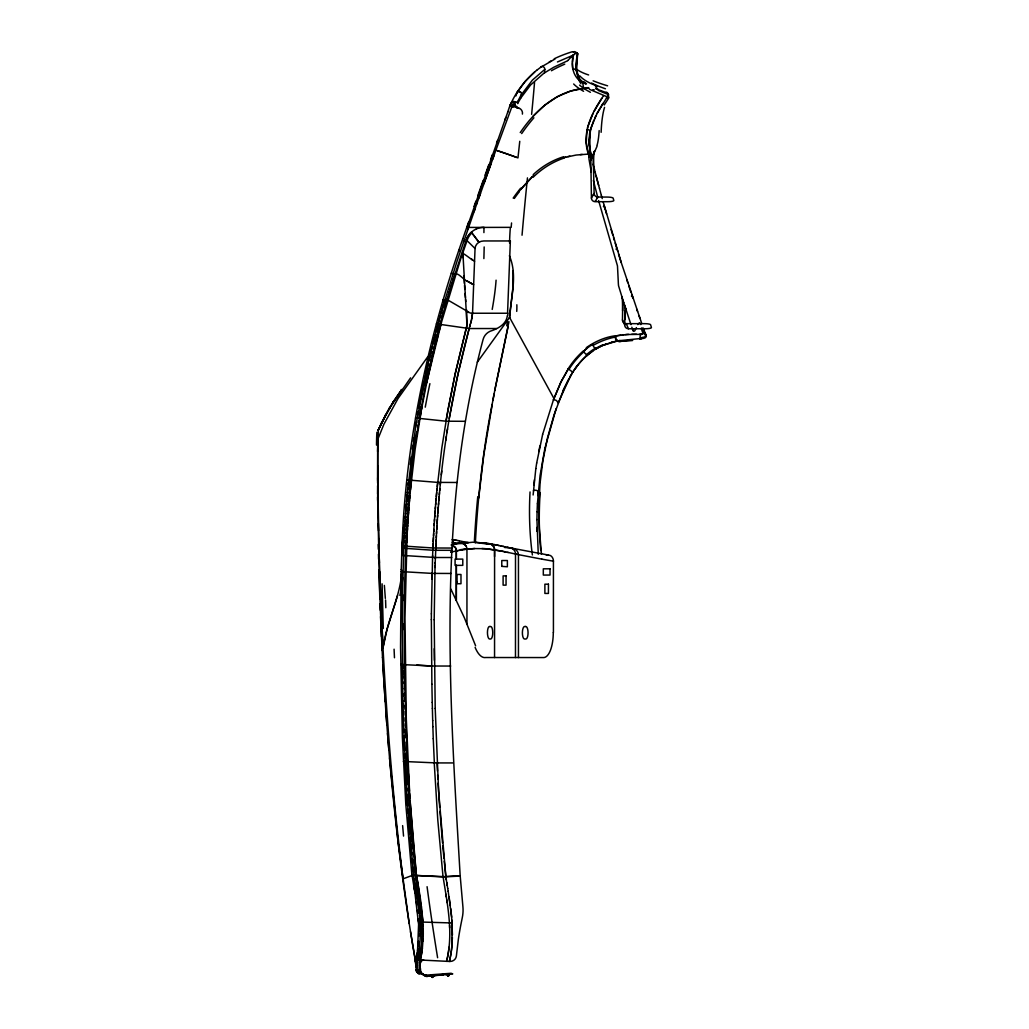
<?xml version="1.0" encoding="UTF-8"?>
<svg xmlns="http://www.w3.org/2000/svg" width="1029" height="1029" viewBox="0 0 1029 1029"><rect width="100%" height="100%" fill="white"/><g stroke="black" fill="none" stroke-linecap="round" stroke-linejoin="round"><path stroke-width="1.5" d="M377.952 466.201L377.63 500.3M418.018 972.148L417.311 959.98A106.051 104.894 12.2 0 0 419.163 950.526C422.237 925.881 418.803 897.661 412.59 875.46M423.279 933.727L423.241 928.93M452.451 935.014L451.641 917.135L448.168 891.204M377.604 485.688L377.604 494.036M404.448 675.963L404.165 600.589L406.146 535.44M417.555 950.616L418.597 924.389L414.944 892.902M420.411 933.727L420.411 931.322A177.888 175.792 20.5 0 0 420.205 924.093M431.357 619.561L431.884 684.221M434.187 619.754L435.203 708.479M431.357 619.702L431.383 613.773M434.187 619.767L435.023 567.481M433.235 976.328L432.926 976.109M432.875 975.441L432.502 976.405L433.222 976.521M448.773 974.707L448.747 975.698L448.412 974.077L446.239 974.244L449.93 973.91L445.48 974.656M377.617 483.193L377.733 437.801M536.932 519.529L538.27 554.271M377.579 451.512L378.338 429.993M404.204 535.659L402.223 600.589L402.558 679.063M431.383 613.914L432.604 555.621M402.172 606.403L402.223 600.589M404.153 600.589L404.23 594.788M483.913 232.605L483.99 227.358A18.998 18.818 3.5 0 0 476.363 228.952M536.932 519.619L537.087 511.657M622.468 319.916A3.756 3.692 0 0 0 626.224 323.659L644.373 323.659A6.251 1.158 0 0 1 650.611 324.752L651.434 327.531A6.251 1.158 0 0 1 645.183 328.753L628.475 328.753A3.756 3.692 0 0 1 624.706 325.01L625.079 306.693M423.241 936.133L423.279 933.74M573.256 55.72L573.449 54.588C570.902 64.467 572.265 76.956 582.157 82.217M418.752 936.364L418.79 933.972M572.433 63.412L572.664 68.454M401.22 569.564L400.551 647.1L402.378 737.253L405.799 804.292L411.947 875.538L403.059 878.843C392.512 795.456 386.055 711.605 381.978 627.664M431.871 579.186L432.013 573.397L401.22 571.584M507.336 315.594C506.5 324.328 497.676 328.843 490.28 331.197A12.489 12.438 0.3 0 0 483.09 339.493C436.245 514.204 449.75 697.405 460.169 875.679L443.769 876.605L412.076 875.319L414.468 890.034M401.22 569.564L401.773 553.126M515.915 95.903L517.047 92.52A2.495 2.238 30.8 0 1 521.6 94.025L520.957 97.794L517.973 102.9M435.023 567.481L435.177 562.503M435.048 566.49L435.087 565.487M448.451 974.283C443.37 974.913 449.39 973.601 448.464 975.183M444.682 300.494L444.669 300.764A2.727 2.714 -2 0 1 444.502 301.33A6.804 6.766 1.5 0 0 444.284 301.986L443.177 305.845M435.151 563.493L436.592 531.646M423.241 936.158L422.392 948.133A111.621 110.412 11 0 1 420.308 960.006L420.372 961.626M452.413 937.496L451.538 949.497A110.939 109.125 17.2 0 1 449.39 961.446L420.308 960.006A112.264 111.042 6.8 0 0 422.379 948.159M537.087 511.735L537.421 503.695M401.992 549.396L401.709 554.682M432.592 556.059L432.849 549.666M471.333 320.701L472.543 313.24L475.051 248.503L466.33 239.95A18.715 18.522 3.2 0 1 471.282 232.271L471.938 231.705M571.134 57.585L574.928 53.701A5.171 4.232 70.5 0 1 575.378 53.495L575.391 53.199A2.315 1.453 -73.3 0 0 574.581 51.604L573.166 52.093A2.482 1.531 -71.6 0 1 573.77 51.669M401.863 550.682L401.786 552.612L403.407 552.547M435.331 558.503L435.37 557.512L451.692 557.512M401.85 550.952C405.066 444.412 427.498 339.223 462.78 238.844M432.913 548.406L433.659 533.549M432.849 549.808L432.913 548.264M452.117 548.058L432.926 547.981L433.119 543.852M435.756 548.058L435.949 543.968M403.857 542.54L403.934 540.817M405.709 544.225L405.876 540.714M406.738 542.515L406.905 539.003M509.368 255.732C517.831 275.155 510.886 297.201 509.574 317.421L553.949 398.506L561.139 381.605L568.317 368.884L572.741 372.138L563.66 389.348L554.142 414.584L547.531 437.762L542.9 460.555L540.096 482.82L538.887 505.509L539.35 528.391L541.447 554.181M433.209 541.794L433.428 537.665M436.052 541.897L436.155 539.839M407.085 535.504L404.976 618.017L406.301 718.937L409.812 796.935L416.385 875.087L414.005 850.353M423.035 940.969L423.151 938.564M404.088 537.755L405.619 513.072M406.031 537.755L406.339 531.929M406.969 537.781L407.278 532.006M436.257 537.781L436.373 535.723M401.927 550.464L402.815 537.794M404.294 533.935L404.397 532.212M475.359 542.849C478.086 492.762 483.9 442.753 494.319 393.67M406.249 533.639L408.281 503.76M407.188 533.665L408.217 517.214M433.531 535.672L433.891 529.433M436.489 533.678L436.978 525.446M544.611 72.596L530.565 85.008L520.957 97.794M536.598 70.371L540.688 67.309A2.495 2.007 55.1 0 1 542.476 66.461L543.209 66.705A2.495 2.007 55.1 0 1 544.804 69.406L544.598 72.815L553.653 67.322L567.725 60.711M537.408 503.747L540.058 475.565L544.92 448.168M404.487 530.501L404.59 528.777M406.442 530.179L406.545 528.417M407.381 530.257L407.484 528.507M433.762 531.569L434.264 523.362M436.72 529.562L437.647 515.233M475.051 248.503A8.746 7.82 0 0 1 483.784 240.953L510.358 240.953L507.554 313.24L472.543 313.24L471.758 318.849M401.824 552.071L401.902 550.734M404.693 527.054L404.911 523.607M406.648 526.668L406.764 524.906M407.587 526.758L407.703 524.996M401.169 577.681L401.824 570.143M434.148 525.304L434.534 519.259M405.014 521.896L405.13 520.172M406.867 523.156L407.098 519.645M407.806 523.246L408.037 519.748M437.093 523.439L437.364 519.336M434.405 521.188L434.83 515.156M533.125 494.975L535.826 468.594M405.246 518.449L405.413 516.056M407.227 517.883L407.304 516.712M408.153 517.999L409.22 503.85M434.688 517.06L435.126 511.053M437.518 517.24L439.499 492.685M572.484 62.357L572.921 57.984M407.471 514.359L407.638 511.992M408.41 514.461L408.577 512.095M418.533 941.149L418.134 945.908M405.58 513.664L407.355 492.171M434.984 512.969L435.769 502.859M437.801 513.137L438.264 507.04M405.76 511.272L406.314 504.107M407.728 510.821L407.998 507.284M408.667 510.924L408.937 507.387M435.28 508.879L435.447 506.847M515.568 102.36A6.637 2.663 53.9 0 1 515.812 101.922L517.265 102.385L521.6 94.025M402.107 552.985L402.828 538.913M403.458 531.067L403.844 526.359M537.923 495.656L538.257 491.618L536.958 490.537A2.495 1.325 4.2 0 0 533.408 490.807M408.191 504.853L410.224 482.588M409.13 504.879L410.803 486.164M435.601 504.802L436.116 498.756M438.431 504.956L438.598 502.911M641.208 328.328L643.061 333.64L641.041 334.361A2.495 1.543 -87.9 0 0 640.27 337.731A2.791 1.724 -87.9 0 0 640.707 338.618L641.504 338.631A3.357 0.926 -9.1 0 0 645.389 337.705L646.122 335.776L643.382 328.084M406.506 501.715L407.137 494.55M408.474 501.406L408.577 500.223M409.413 501.483L409.516 500.313M409.606 499.129L409.928 495.592M435.949 500.724L437.042 488.492M438.778 500.866L439.126 496.775M403.458 529.974L403.908 524.803M408.667 499.052L408.989 495.515M511.554 222.959L511.169 227.358L466.922 227.435M401.863 571.571C400.307 595.688 388.499 617.837 384.177 641.569M436.296 496.647L436.669 492.569M409.195 493.174L409.31 491.991M410.134 493.225L410.249 492.055M439.306 494.756L439.885 488.608M507.747 112.071C512.674 95.98 523.581 81.137 536.623 70.345M407.317 492.544L415.729 426.006L428.141 363.173M407.574 489.778L407.806 487.399M409.529 489.637L409.864 486.112M410.468 489.688L415.15 449.223L421.157 411.304M436.849 490.563L441.827 447.898L447.975 409.516L455.628 371.765L467.025 324.855L462.87 252.735L467.05 240.619A18.458 18.085 -11.9 0 1 471.835 232.927L475.578 237.776M439.692 490.653C445.004 432.875 456.001 375.688 471.552 319.8M446.547 961.382C453.596 933.509 447.512 904.723 443.1 876.952L416.436 875.46L417.864 883.204M533.858 485.302L534.411 479.758M408.037 485.006L408.281 482.627M410.931 484.981L411.163 482.627M437.235 486.473L437.647 482.395L456.837 482.485M440.283 484.518L440.489 482.485M478.678 498.216L483.759 455.294L492.248 404.333M410.044 484.337L410.635 478.652M410.339 481.418L411.497 470.755M411.278 481.443L411.407 480.273L437.647 482.395M519.761 141.295L517.96 157.9L516.597 157.398A163.83 46.164 19.9 0 0 497.277 150.646L495.901 150.17L476.723 203.986M410.803 477.07L410.97 475.488M411.304 472.465L414.738 445.325M441.3 474.806L441.737 470.973M411.69 469.173L411.87 467.59M412.05 466.008L412.436 462.857M449.068 947.117L448.451 951.915A106 104.173 21.3 0 1 447.113 959.041M410.262 464.696L411.24 456.94M444.695 300.211L447.808 300.005L470.24 313.022A5.377 2.135 0 0 0 472.543 313.24M511.542 105.923C513.561 109.704 515.478 101.678 514.436 104.752M412.629 461.275L412.822 459.693M413.028 458.124L413.735 452.67M509.445 318.424L512.828 288.223L513.201 270.588M577.565 53.752L576.677 69.226L577.693 76.365M414.044 450.368L414.365 448.065M417.864 948.275L417.182 952.983A102.939 101.858 8.6 0 1 415.742 959.993L416.243 970.669L417.53 972.456A1.878 1.878 0 0 0 419.33 973.833C421.427 973.498 419.408 970.54 423.665 974.977A5.299 4.733 -37.5 0 0 427.357 976.521M412.256 449.184L412.796 445.325M414.687 445.776L426.186 380.82M415.009 443.486L416.732 432.026M413.349 441.454L413.928 437.582M445.75 440.361L446.329 436.553M535.826 468.619L536.688 462.96M589.54 133.616L589.051 144.973L591.238 156.64L588.897 141.873L590.839 128.188L597.026 113.524L608.589 94.655L598.273 90.436A2.495 2.045 -68.1 0 0 595.675 88.661L605.528 92.353A2.495 1.994 -69.5 0 1 607.946 94.231L608.126 97.253L589.411 89.304M446.908 432.733L447.512 428.926M508.956 321.678L492.724 400.513M417.452 427.447L417.825 425.157M415.729 426.006L416.359 422.147M418.198 422.868L418.584 420.591M536.688 462.986L542.617 434.495M415.51 417.993L445.917 421.195L455.024 374.505L466.793 326.334L466.549 309.678M449.261 418.404L457.866 374.646L469.185 328.534L496.531 328.534M577.115 56.209C575.237 64.994 574.889 75.953 582.851 81.973M419.035 418.301L421.08 406.442M419.909 418.34L422.031 406.494M417.62 414.841L418.224 411.368M377.656 477.726L379.251 558.027L382.994 647.846L383.766 643.665M421.466 409.542L426.945 381.708M577.037 52.981L576.832 52.788A2.495 2.058 11.8 0 1 577.565 53.881L576.047 67.991L578.735 77.304M418.854 407.908L419.485 404.448M508.004 327.081L494.666 390.647M577.32 55.039L577.539 53.881A2.495 2.007 15.6 0 0 575.828 52.26M420.141 400.988L427.665 365.218L438.354 322.9M605.657 92.649L605.682 92.571A2.495 2.199 34.5 0 1 608.332 94.501L608.641 98.231L604.229 104.958M570.375 376.099L558.232 402.866L556.509 400.538A2.495 0.81 20.4 0 0 553.422 399.908L542.605 434.521M382.994 647.846L387.097 629.169L397.554 595.508M589.951 147.121L588.948 158.865L591.289 172.152M558.22 402.866L558.13 401.876M538.733 451.641L539.916 445.943M425.749 382.827L440.785 321.357M426.701 382.878L430.598 365.269M426.546 379.135L428.784 368.974M427.318 379.997L441.724 321.434L462.6 252.619M544.92 448.194L556.149 408.603M429.17 367.289L429.955 363.919M431.125 362.993L432.257 358.156M428.707 360.742L432.244 346.168M430.521 361.436L432.9 351.532M589.9 147.276L589.9 131.841L593.784 120.2M603.65 95.607C591.881 112.29 581.179 133.346 588.395 154.093L576.047 155.057L563.751 157.681L565.796 157.103M432.836 355.738L434.019 350.915M433.518 349.063L434.122 346.593M434.611 348.509L435.216 346.091M432.849 343.75L435.344 334.091M434.752 344.123L437.299 334.271M435.82 343.686L438.315 334.078M471.076 321.717L470.549 323.659M435.987 331.672L438.946 320.778M437.942 331.814L445.608 304.443M438.946 331.685L440.888 324.495L469.185 328.534M438.778 321.357L439.705 318.038M439.19 319.865L439.447 318.951M587.482 127.635L593.026 113.447M439.627 318.283L440.502 315.196M439.962 317.125L440.219 316.212M440.476 315.298L440.991 313.472M442.071 316.739L442.509 315.196M469.738 326.553L470.292 324.585M441.248 312.559L443.139 305.986M440.926 313.665L441.814 310.591M442.946 313.665L443.383 312.121M442.033 309.819L443.01 306.41M443.1 306.127L457.108 261.019L475.385 207.832M445.158 305.986L447.949 296.609M446.059 302.912L446.522 301.381M446.972 299.851L448.708 294.114M448.888 293.535L450.046 289.728M448.438 294.989L448.94 293.368M449.236 292.39L449.583 291.246M591.07 159.649L593.18 154.054L594.119 193.465A3.769 3.704 0 0 0 597.9 197.053L606.904 197.066A6.251 1.158 0 0 1 613.155 198.16L613.824 200.475A6.251 1.158 0 0 1 607.586 201.697L595.186 201.697A3.756 3.692 0 0 1 591.418 198.07L590.839 160.408L597.039 146.272M450.419 288.506L451.654 284.531M449.93 290.127L450.483 288.313M450.638 287.837L451.075 286.422M452.284 282.538L451.422 285.277M452.94 280.428L451.924 283.657M453.172 279.682L453.956 277.2M452.811 280.827L453.455 278.82M453.532 278.537L466.266 239.898A18.715 18.522 2.6 0 1 476.26 229.004M454.471 275.592C456.271 269.701 463.809 280.57 468.041 281.637A18.818 1.505 26.4 0 0 471.681 283.657L473.649 284.686M463.462 242.098L463.963 240.619M462.78 238.844L468.542 222.225M474.047 206.456L475.874 201.208M466.857 227.962L507.889 111.698M477.713 195.973L483.218 180.345M468.041 228.837L468.555 227.358M474.009 211.768L477.083 202.97M478.794 198.121L480.492 193.272M488.736 164.846L485.058 175.162M483.913 183.599L490.769 164.408M490.576 159.701L492.415 154.582M509.548 107.067L510.5 104.431M496.557 143.082L497.509 140.433M504.93 119.878L505.779 117.538M492.479 159.649L494.19 154.903M495.849 150.311L513.818 101.537M513.715 106.566L514.333 104.997M510.358 104.829L510.384 104.765A1.621 0.669 19.7 0 0 511.722 105.987M553.473 399.767L553.718 399.111M553.473 399.792L560.792 382.325L568.317 368.884M448.734 975.749L448.31 976.148M510.59 104.199L511.31 102.681A2.65 2.534 -14.6 0 1 511.76 102.193A2.727 2.598 -15 0 1 515.22 102.064M385.695 414.816L378.145 430.469L385.592 414.957M636.411 327.595L634.713 330.991L633.517 331.325A42.871 4.335 -89.5 0 1 632.694 329.859M514.59 104.379L515.336 102.141A2.727 2.598 -15.2 0 0 514.41 101.639L514.41 101.639M562.876 391.213L568.304 379.817M381.785 422.366L378.196 430.276L381.952 422.134M593.9 152.433L594.273 151.649M389.554 407.986L381.63 422.79L393.477 401.593M591.418 198.07L594.119 193.465L593.334 194.622M594.466 151.25L594.53 151.109A12.502 1.531 -90 0 0 593.579 165.116M594.762 118.052L595.842 115.814M595.611 200.822C594.196 203.202 598.827 195.33 597.296 197.928M415.15 960.867L416.218 967.054L415.729 959.993A103.054 101.987 8.1 0 0 417.169 952.995M423.858 960.198A6.804 4.721 78.8 0 0 420.411 962.372L419.665 964.765A10.509 10.316 41.2 0 0 419.665 965.897M637.748 324.585L639.433 322.784L640.874 324.611M597.026 113.524L602.853 103.479M594.209 111.145L601.798 98.424M385.361 415.382L389.412 408.179M393.117 402.133L389.116 408.706L410.597 377.849M570.375 376.099C578.594 361.681 591.199 349.165 607.097 343.699M521.562 94.449L532.443 80.056L544.804 69.406M520.237 132.587C535.093 110.502 557.409 90.192 585.179 88.365M392.937 402.468L401.4 389.94L400.898 390.673M606.467 97.909L608.332 94.501M645.98 336.329L645.196 333.139M393.297 401.837L401.889 389.386M509.574 317.421L477.315 362.169M427.858 356.613L398.069 398.455L383.894 424.244L377.694 439.615L377.682 480.684M432.553 975.518L446.727 974.206M574.992 368.909L577.552 365.475M518.848 191.638L532.379 176.564M521.201 188.693L533.768 175.277M532.662 116.714L544.753 105.19L557.358 96.662L570.786 90.989L583.636 88.481L582.813 83.323M534.733 71.901L525.112 81.432L516.854 92.893L517.626 91.928M586.273 356.111L592.91 350.889M584.961 350.04L586.736 348.638M540.688 67.309L554.991 59.026M403.355 761.46L436.437 762.926M549.177 62.01L551.042 60.994M557.435 61.972L573.153 55.18M603.148 345.255L612.744 341.975L611.342 342.348M603.2 345.229L618.146 340.805L615.831 339.48L615.728 335.904L627.021 334.502L641.62 334.348L643.035 333.473A2.495 2.328 -19.9 0 1 646.135 335.711M400.744 664.502L432.206 666.007M587.135 355.352L583.224 351.494A54.305 39.462 -49 0 1 585.54 349.526M575.378 53.495L576.999 53.174M432.682 975.466L430.354 975.659L434.508 975.428M452.065 551.788L450.663 552.136L462.343 549.756M402.082 548.148L433.582 550.283L452.001 550.322M443.19 299.928L444.94 299.851M567.828 156.575L569.886 156.112M614.081 341.641L618.146 340.805L616.795 341.062M456.992 550.695L456.323 550.824L456.323 559.107L462.78 559.107L462.78 565.358L455.088 565.358L455.088 559.107L456.04 559.107M452.451 544.29L472.941 542.193L492.505 544.251M457.661 550.566L458.329 550.438M432.27 977.537L432.965 976.714L432.321 977.344M454.432 543.917L455.757 543.698M619.098 340.638L620.037 340.496M456.413 543.595L457.069 543.492M430.418 975.621L432.064 975.505M462.317 549.756L474.073 548.56L485.688 548.714M457.725 543.389L458.381 543.299M620.616 335.132L615.728 335.904A2.495 1.299 79.4 0 0 615.792 339.403L617.799 340.843L639.253 338.657M463.667 549.563L464.323 549.473M459.024 543.209L459.68 543.119M443.165 974.695L446.342 974.244M446.843 974.373L449.917 974.116L448.258 974.257M446.239 974.373L447.152 974.141M433.994 975.505L433.235 975.569M433.145 976.534C431.511 976.868 431.28 975.582 432.064 977.254M430.752 975.582L432.926 975.621M447.152 974.347L452.747 973.871L451.062 973.28L426.328 975.145A7.666 5.942 87.9 0 1 424.064 974.72M622.223 334.927L623.831 334.759M453.763 542.913L462.921 543.544A6.74 6.74 0 0 1 464.555 544.457L465.828 545.756A5.724 5.724 0 0 1 466.96 549.139L474.716 548.534M433.505 975.556L433.248 975.351M450.226 974.193L449.3 974.18M447.795 975.26L448.232 975.222M430.739 975.788L432.694 975.621L430.379 975.865L432.926 976.56M431.91 976.431L432.887 976.547L432.077 976.148M447.847 976.032C447.191 975.659 447.911 974.476 447.744 975.055M401.709 555.364L435.37 557.512M449.583 974.257L447.666 974.322M447.435 975.286L447.847 975.826M432.617 976.367L432.887 976.341M447.885 975.26L447.821 974.322L447.937 975.145M431.524 975.569L432.244 975.505M448.554 974.039L449.892 973.91M418.636 972.212L420.681 972.019L420.99 973.82M418.893 972.186L420.617 971.659M443.55 974.836L427.369 976.315L426.328 975.145M418.211 972.251L418.031 972.264M421.041 973.846L423.575 974.875L422.482 973.666M580.176 154.582L582.234 154.414M402.095 545.949L432.926 547.981M437.415 975.196L431.936 975.865M446.895 974.206L445.711 974.347M641.826 337.666L640.27 337.731M625.426 334.618L628.603 334.412M443.1 876.952L460.207 876.065L462.921 906.871A37.34 36.838 6.1 0 1 462.278 917.662L460.851 924.788A350.31 339.493 -38.3 0 0 458.381 939.104L456.387 955.902A6.238 6.135 0.9 0 1 450.252 961.446L449.39 961.446A113.357 111.505 15.7 0 0 451.808 947.156L452.104 922.962L418.52 921.945L418.25 919.064M468.105 542.334L460.336 543.029A7.473 7.473 0 0 1 462.317 543.338M426.585 975.749L426.842 975.736A4.695 4.695 0 0 1 423.125 974.373M546.322 555.145L548.393 555.055L509.381 547.724M415.767 959.993L420.282 960.006M587.482 88.262L588.974 88.237M631.755 334.284L636.424 334.258M419.253 973.756C417.388 972.225 422.276 970.476 416.796 970.36A2.38 1.222 0 0 1 416.218 969.537M422.237 921.688L420.874 908.903M418.173 970.604L419.137 970.604M419.24 959.98L419.369 959.98A108.585 107.402 12.1 0 0 421.157 950.526L422.34 936.133L422.044 921.688A230.046 227.139 24.7 0 0 421.337 912.955M454.985 273.984L451.371 273.315M465.249 421.311L445.917 421.195M451.101 573.462L432.013 573.397M450.702 666.046L432.54 666.02M436.437 762.926L453.313 762.939M422.044 921.688L422.314 927.734M481.791 543.351L490.55 543.904M504.699 547.531L510.165 547.75A6.946 6.946 0 0 1 512.545 548.74L513.535 549.537A6.251 6.251 0 0 1 515.503 554.014L515.478 657.557M509.715 548.187L511.786 548.225M422.649 921.688L423.279 931.322M639.511 334.322L641.041 334.361M475.295 542.232L489.933 543.775A6.663 6.663 0 0 1 491.656 544.598A6.315 6.315 0 0 1 494.589 549.833L494.55 657.557M481.906 548.508L486.884 548.817M407.703 761.267L408.333 771.21M431.756 665.995L416.771 665.107M433.248 738.681L434.354 762.875M487.978 543.466L489.933 543.775A6.83 6.83 0 0 1 491.656 544.598A6.29 6.29 0 0 1 494.576 549.82L494.55 556.56M411.407 480.273L407.008 480.054M486.46 548.779L500.441 550.888M487.99 548.933L503.065 551.403M440.888 324.495L436.373 323.878M454.972 542.888L452.348 542.502L454.329 542.785A2.482 2.354 -81 0 1 452.786 539.62L452.143 539.518M452.799 539.62L456.709 540.315M491.193 544.019L497.714 545.267M454.111 539.839L455.423 540.084M541.91 559.159L553.422 561.191L553.422 632.552M541.91 559.159L518.449 554.644A6.611 6.611 0 0 0 511.786 548.354M493.804 544.495L494.46 544.624M456.683 540.315L457.995 540.572M495.116 544.753L496.415 545.01M501.753 551.145L504.364 551.673M457.969 540.559L459.268 540.817M497.097 545.138L499.014 545.524M459.243 540.817L468.298 542.733M503.708 551.531L505.663 551.943M498.396 545.409L501.625 546.077M505.007 551.801L508.262 552.483M518.076 554.567L515.851 554.091M500.326 545.794L503.593 546.489M507.516 547.325L508.828 547.608M507.619 552.341L516.031 554.129M502.924 546.348L508.172 547.467M519.311 91.555L520.918 92.417M425.324 975.621L424.591 975.376M460.452 250.973L458.908 250.24M519.195 108.482L518.745 108.315A50.897 20.773 19.8 0 0 511.889 106.038M516.609 107.543L518.333 108.174A6.984 6.56 19.1 0 1 516.661 107.248L515.516 106.309M468.427 312.507L467.745 312.224M422.353 973.768L420.372 973.177A3.756 3.743 0 0 1 423.073 974.334L423.176 974.437M471.115 283.335L471.745 283.682A20.233 1.441 26.8 0 1 467.256 281.007M467.41 312.057L466.754 311.697M422.147 973.627L423.022 974.283M582.697 82.552L578.851 79.786M583.752 82.68L585.694 84.069A2.495 2.225 -57.3 0 0 582.928 82.449M594.981 348.278L596.421 348.664L594.106 347.313A2.495 0.707 59.2 0 1 592.884 344.483M471.642 259.038L474.549 261.379M417.079 971.903L416.694 969.807L417.131 971.955A1.878 1.878 0 0 0 418.906 973.434M471.848 232.914L473.674 235.217M475.411 237.545L478.948 242.265M478.459 241.635L476.054 238.432M474.15 235.847L475.102 237.12M443.821 300.97L443.165 299.941M646.032 336.766L642.019 327.852M590.054 147.121L590.839 160.395M538.257 491.618L539.325 493.701M450.882 589.064L464.362 617.76L475.604 645.8M628.475 328.753L626.224 323.659M624.706 325.01L622.468 319.916L622.777 299.529L622.095 297.368M641.633 323.17L621.182 262.395L603.2 202.044M639.112 316.057L639.935 318.398M636.732 309.214L637.517 311.465M631.909 295.13L632.989 298.333A2.495 2.38 -18.8 0 0 631.407 296.082M631.832 327.209L632.694 329.794M628.758 285.766L630.828 291.966M630.983 324.662L625.143 306.912M626.777 279.721L627.754 282.731M625.979 309.485L626.121 309.909A12.489 1.08 89.9 0 0 624.796 319.53M625.773 308.841L623.741 302.552M624.59 305.176L624.873 306.037M623.754 302.577L622.918 299.966M622.211 297.728L618.558 285.792A9.3 0.707 -90 0 1 618.249 281.213L617.477 265.919L598.608 200.578M621.182 262.395L618.583 254.099M621.928 296.828L621.863 296.648A12.477 1.016 90 0 1 622.622 310.784M616.873 248.581L615.175 243.024M613.516 237.57L614.339 240.284M612.705 234.869L611.11 229.531M606.57 213.929L604.152 205.44M601.335 195.317L602.248 198.623M601.322 195.253L599.508 188.603M596.035 175.573L599.534 188.706M598.646 185.426L595.199 172.37M597.823 197.658L593.373 180.512M595.251 172.538L593.579 166.016M594.428 169.373L593.103 164.138M416.938 878.046C413.774 866.122 418.391 891.603 418.687 893.571M419.485 961.986L420.256 968.418M416.205 965.228C398.017 863.46 388.216 760.354 382.479 657.184M417.002 878.329L418.61 887.512M414.931 883.049L413.568 875.435L415.549 875.435L421.324 912.967M416.012 964.186L410.494 931.708M415.111 884.065L419.395 913.559M418.018 884.065L422.945 921.701L421.453 906.24M413.967 887.114L414.944 892.94M418.752 888.374L419.06 890.162M446.316 879.795L445.853 876.914L447.718 888.413M446.779 882.625L447.242 885.48M419.202 891.088L420.089 896.632M447.705 888.336L448.181 891.281M445.891 894.162L446.342 897.031M418.893 894.87L420.051 902.523M409.208 923.579L398.184 842.841L389.528 757.884M449.068 896.928L450.316 905.559M420.231 897.558L421.311 905.134M446.779 899.899L447.203 902.767M416.282 901.597L416.681 904.504M420.154 903.321L420.771 908.105M450.702 908.53L451.641 917.173M417.414 910.318L417.723 913.225M443.01 876.592L437.775 819.869L434.225 762.862M444.245 861.234L445.853 876.554L438.624 791.442L435.216 708.479M413.504 875.074L406.931 796.909L403.6 724.969M412.693 866.842L413.092 870.958M443.949 858.173L442.792 845.889M413.992 860L415.536 875.074L409.851 811.161L406.519 752.752M411.896 858.598L412.295 862.714M413.285 852.462L413.632 856.231M411.51 854.482L410.031 837.979M413.799 848.102L410.082 800.999M412.59 844.912L412.938 848.681M465.61 299.555L465.79 301.587M442.509 842.815L439.975 811.354M412.256 841.13L408.32 787.982M465.442 297.535L465.108 293.484M409.683 833.85L408.372 817.322M388.821 749.652L387.509 733.355M386.891 725.304L385.721 709.405M464.799 289.432L464.516 285.38M451.898 920.067L452.104 922.962M407.767 809.051L408.063 813.193M439.679 807.315L438.122 783.12M407.548 806.067L406.764 794.131M464.375 283.361L464.118 279.296M409.915 798.517L409.593 793.552M385.193 701.778L382.904 664.773M409.439 791.069L408.449 773.692M406.391 788.163L406.571 791.147M463.912 275.991L464.015 277.637M408.127 784.651L404.461 676.516M406.211 785.166L404.963 761.254M437.659 775.056L437.891 779.094M420.359 961.485L420.411 962.372M382.505 657.621L380.524 616.59M437.441 771.017L437.042 762.939M381.772 643.588L382.132 650.56M381.437 636.719L378.865 569.667M449.557 925.354L449.66 927.772M381.09 608.203L381.527 617.837M423.073 924.106L423.176 926.512M404.641 754.038L404.809 757.653M406.442 750.617L406.108 742.115M404.5 750.437L403.96 736.005M380.704 598.749L379.688 571.622M380.023 603.92L380.267 610.261M462.973 256.067L463.037 257.726M405.953 737.857L405.67 729.355M433.26 738.758L432.862 726.577M403.715 728.776L403.831 732.391M419.742 970.591L419.395 959.98A129.397 127.892 19.5 0 0 422.122 927.746M405.593 727.22L405.477 723.22M379.148 554.618L379.405 563.004M432.694 720.519L432.862 726.667M403.6 725.175L402.969 700.749M405.31 717.226L405.413 721.226M403.394 717.946L403.497 721.561M432.694 720.622L432.373 708.402M405.143 711.232L405.246 715.232M403.201 710.73L403.304 714.332M378.698 538.514L378.916 546.45M377.617 497.084L379.778 597.695A3.743 2.637 -2.1 0 0 381.167 599.714M405.002 705.238L405.104 709.238M378.466 554.194L378.582 559.223M432.244 702.344L432.386 708.505M403.034 703.502L403.124 707.116M378.35 523.388L378.518 530.823M432.244 702.434L431.884 684.169M404.821 697.238L404.911 701.238M402.828 693.726L402.879 696.17M402.982 701.058L402.725 688.633M378.248 544.47L378.35 549.267M404.744 693.314L404.783 695.231M378.067 509.252L378.196 516.185M404.603 685.597L404.667 689.456M402.596 681.507L402.635 683.951M402.725 688.838L402.519 676.516M404.281 664.387L404.333 668.245M404.538 681.751L404.564 683.668M377.965 503.078L377.733 485.92M418.764 929.161L418.803 931.554M404.371 670.458L404.474 677.892M402.48 674.175L402.378 666.843M536.919 527.427L536.958 531.298M402.056 548.328L402.095 551.171M434.379 660.271L434.264 648.694M518.449 554.644L518.449 657.557M466.947 549.139L466.947 623.818M456.336 559.107L456.336 550.824A5.621 5.621 0 0 0 455.23 547.492L451.139 544.971A6.367 6.367 0 0 1 456.58 550.798M404.024 623.806L404.024 629.607M484.17 246.96A44.106 0.81 -89.6 0 1 483.874 258.588M464.053 253.996A32.799 3.704 40.9 0 1 472.388 260.093M509.561 243.127A50.511 7.692 -83.6 0 1 510.255 228.515M582.375 -88.623A373.386 13.184 -70.7 0 1 582.298 -88.288M497.277 150.646A163.92 46.189 19.9 0 1 516.597 157.386M522.037 235.217A560.921 79.902 -86.2 0 1 527.465 177.888M519.323 108.225A5.582 5.196 21 0 1 522.398 114.103M534.54 82.371A384.666 45.327 -81.5 0 1 531.62 114.373M507.902 313.163A22.162 17.326 -49.3 0 1 507.721 315.556M513.844 105.524A24.439 12.682 20.6 0 1 516.982 106.592M515.465 106.373A2.624 2.56 74.7 0 1 514.474 104.353M419.485 948.146A108.457 107.273 11.8 0 1 417.35 959.993M583.597 91.285A170.827 50.64 -4.9 0 1 573.667 83.992M605.438 88.764A165.103 46.164 -1.1 0 1 591.534 83.066M590.414 92.276A163.945 50.408 -4.5 0 1 579.571 85.124M586.556 83.799A108.251 36.478 -9.5 0 1 583.572 81.78M596.434 348.728A54.807 38.819 -50.1 0 1 603.213 345.294M586.607 354.542A46.421 32.941 -49.3 0 1 596.19 347.751M596.28 348.111A54.64 38.742 -50.2 0 1 603.11 344.715M645.903 336.329A3.601 0.926 -9.5 0 1 641.942 337.486M593.116 345.384A66.782 46.781 -46.5 0 1 615.535 337.023M586.298 347.673A61.238 44.659 -49 0 1 615.766 335.724M586.067 348.96A52.633 38.652 -49.3 0 1 592.833 344.329M618.853 341.679A123.814 83.053 -45 0 1 632.681 340.393A125.988 84.237 -44.5 0 0 619.792 341.512M639.639 339.094A16.914 7.988 26.7 0 1 641.067 339.12M572.729 372.305A57.187 41.147 -49.5 0 1 587.044 355.237M568.149 368.806A60.582 43.964 -48.9 0 1 583.019 351.198M569.05 369.218A60.647 42.922 -49.1 0 1 583.572 351.982M589.887 131.841A2.495 2.418 12.3 0 0 587.044 129.435L586.234 142.529L589.205 157.308L588.434 154.209A2.495 2.444 -13.8 0 1 591.173 156.099M603.393 206.52A2.495 2.431 -15.8 0 1 605.116 208.861M572.819 69.406A2.495 2.315 -9.6 0 1 576.343 70.872M607.599 85.806A170.029 43.887 -0.4 0 1 593.128 80.802M595.444 86.848A55.257 29.056 -22.6 0 1 596.833 87.053M585.462 87.774A53.431 31.05 -26.1 0 1 588.549 87.671M585.282 88.16A53.649 30.638 -25.5 0 1 587.585 88.057M376.498 445.081A480.633 5.66 88.1 0 1 376.936 432.257M592.884 89.716A55.437 26.342 -19.1 0 1 594.247 89.806M521.69 133.577A166.119 162.338 -58 0 1 533.897 117.808M513.175 198.095A164.64 152.626 -61.8 0 1 520.635 188.204M533.215 174.608A76.609 68.48 -59.2 0 1 563.57 156.755M507.516 321.28A256.581 33.996 -65.6 0 1 506.744 325.781M394.467 657.75A485.534 5.467 87 0 1 394.081 649.196M402.622 825.605A481.482 2.019 85 0 1 403.548 836.075M378.196 474.613A3.743 3.666 1 0 1 377.72 472.825M385.824 607.74A445.171 5.377 87.6 0 1 385.579 599.958M437.608 957.716A588.704 146.028 80.6 0 1 427.074 886.689M418.096 972.572A2.071 1.736 -1.1 0 1 416.346 970.694M532.379 554.953A424.334 286.808 -50.5 0 1 530.038 491.952M615.959 249.044A2.495 2.418 -17.2 0 1 617.734 251.385M383.29 628.475A448.695 6.92 87.6 0 1 382.106 583.816M384.357 585.411A443.923 5.042 86.2 0 1 385.348 598.376M551.428 70.744A131.455 47.424 -3 0 1 564.754 64.158M418.842 405.979A858.945 789.976 -87.4 0 1 423.536 382.286M425.247 407.162A858.623 784.458 -87 0 1 429.89 383.65M583.404 351.751A54.678 39.642 -48.9 0 1 585.128 350.297M548.393 555.145A6.277 4.746 89.2 0 1 553.499 561.178M460.13 549.73A399.393 94.681 -36.9 0 1 468.079 548.766M462.921 543.544A6.843 6.843 0 0 1 464.555 544.457L465.031 544.856A6.045 6.045 0 0 1 465.828 545.743M481.431 542.72A397.143 95.967 -37.2 0 1 487.695 543.608M540.739 550.566A428.72 281.907 -53 0 1 540.174 492.492M516.841 304.764A298.526 43.334 -63.8 0 1 516.725 311.388M475.102 647.37A37.468 13.801 88.3 0 0 485.714 657.518L543.749 657.557A25.018 9.493 -89.1 0 0 550.579 649.955A25.185 9.685 -89.7 0 0 553.293 632.552M423.897 974.682A7.087 5.762 -70.3 0 1 422.649 973.653M554.245 58.769A117.55 48.234 1.1 0 1 572.42 51.694M576.96 53.199A3.177 1.158 -32.7 0 1 577.578 53.611M608.589 97.073A3.73 1.093 -21 0 1 607.817 98.295M533.035 177.322A77.432 67.554 -56.2 0 1 563.841 158.132M514.333 198.43A170.904 157.527 -61.5 0 1 519.169 191.896M496.081 280.171A575.095 73.419 -65.2 0 1 492.209 309.407M420.051 966.244A24.181 24.181 0 0 1 421.002 960.391M517.793 103.595A9.222 1.016 -74.9 0 1 517.626 101.472M419.588 915.18A226.702 223.859 24.2 0 1 420.102 921.688M402.725 577.513A290.268 168.396 -11.2 0 1 399.882 595.405M474.395 541.113A640.951 200.912 80 0 1 477.778 496.621M597.013 85.921A124.303 44.093 -12.1 0 1 579.674 75.786M580.999 83.696A114.09 41.546 -17.5 0 1 578.118 77.458M588.627 74.95A121.949 42.961 -15.3 0 1 575.468 68.403M599.161 130.58A20.323 3.306 -88.2 0 1 596.987 145.411M601.129 132.317A37.636 7.885 89.9 0 1 604.563 107.376M570.761 57.148A11.293 6.74 -64.5 0 1 567.686 60.479M420.797 971.633A25.995 25.571 81 0 1 420.437 968.405M456.902 582.002L456.902 583.739L460.979 583.739L460.979 574.478L456.902 574.478L456.902 582.002M501.779 566.374L507.374 566.773L507.374 560.522L501.779 560.522L501.779 566.374M550.026 568.805L543.312 568.805L543.312 575.057L550.026 575.057L550.026 568.805M506.049 575.893L503.104 575.893L503.104 585.141L506.049 585.141L506.049 575.893M548.431 584.189L544.881 584.189L544.881 593.437L548.431 593.437L548.431 584.189M489.971 626.507L489.508 626.507A6.251 2.058 89.5 0 0 487.45 632.603A6.251 2.058 89.5 0 0 489.508 638.996L490.73 639.009A6.225 2.032 -89.6 0 0 492.737 632.629A6.225 2.032 -89.6 0 0 490.73 626.532L489.971 626.507M525.292 626.507L524.558 626.507A6.251 2.174 -89.7 0 0 522.385 632.835A6.251 2.174 -89.7 0 0 524.558 639.009L525.87 639.009A6.251 2.187 89.7 0 0 528.057 632.835A6.251 2.187 89.7 0 0 525.87 626.507L525.292 626.507M456.336 565.358L456.323 600.151L456.336 565.358"/></g></svg>
